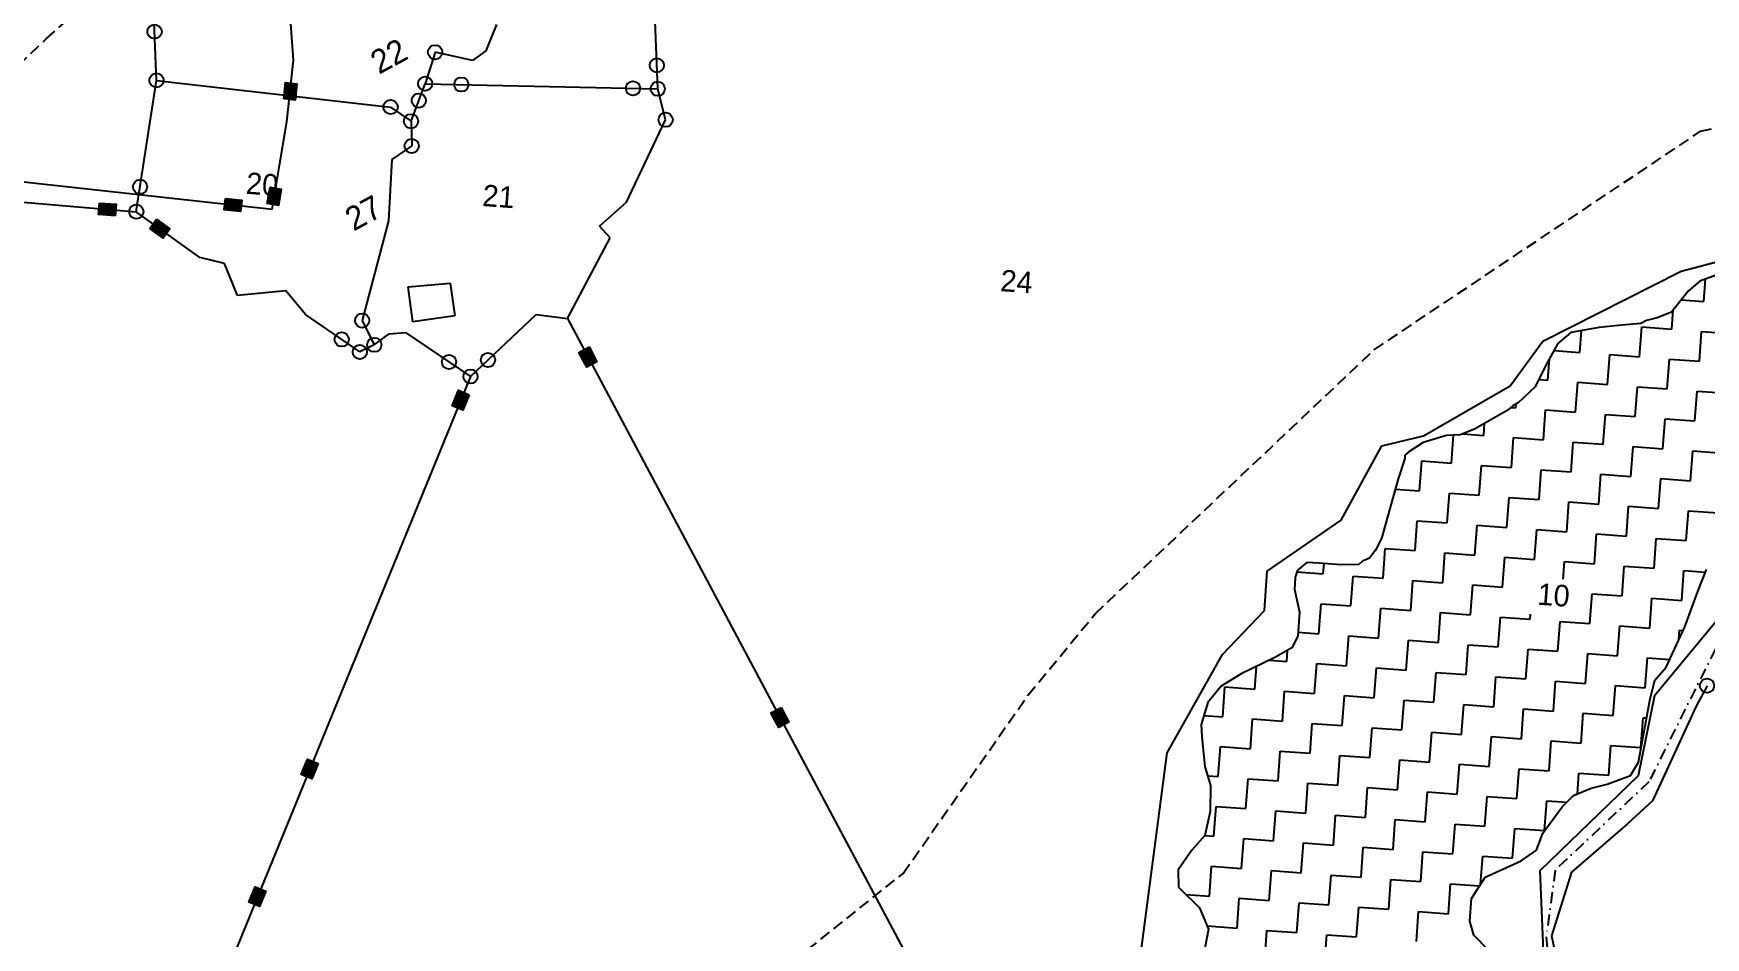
# Model space of a CAD drawing. Header units: metres. Extents: x 318079 to 324759, y 1863980 to 1868406.
# Drawn here: x 321832 to 322584, y 1866784 to 1867190 of the extents above; entities that cross this region are included whole.
import ezdxf

# ---------------------------------------------------------------- set-up
doc = ezdxf.new("R2010")
doc.units = ezdxf.units.M
doc.linetypes.add('DASHDOT', pattern=[1, 0.5, -0.25, 0, -0.25])
doc.linetypes.add('DASHED', pattern=[0.75, 0.5, -0.25])
for name, color, linetype in [('LINE_FOOTPATH', 1, 'DASHED'), ('OTHERS', 1, 'Continuous'), ('POLY_HATCH', 12, 'Continuous'), ('POLY_PARCEL', 6, 'Continuous'), ('POLY_WATER', 4, 'Continuous'), ('TEXT_MAPOUT', 7, 'Continuous'), ('TEXT_PARCEL', 7, 'Continuous'), ('V_BOUND_STREAM_LINE', 7, 'DASHDOT')]:
    doc.layers.add(name, color=color, linetype=linetype)
doc.styles.add('TEXT_MAP', font='')
doc.styles.get('TEXT_MAP').set_extended_font_data('Kruti Dev 050')

msp = doc.modelspace()

# ---------------------------------------------------------------- hatches: boundary and pattern name
for points in [[(321950.41, 1867167.46), (321945.33, 1867168.01), (321944.54, 1867160.66), (321949.62, 1867160.11)], [(321943.43, 1867120.05), (321938.39, 1867120.91), (321937.15, 1867113.62), (321942.19, 1867112.76)], [(321861.73, 1867113.84), (321861.33, 1867108.67), (321868.81, 1867108.1), (321869.2, 1867113.27)], [(321925.11, 1867110.03), (321925.67, 1867115.11), (321918.32, 1867115.93), (321917.76, 1867110.85)], [(321890.36, 1867098.06), (321893.39, 1867102.27), (321887.3, 1867106.65), (321884.27, 1867102.44)], [(322080.76, 1867040.12), (322085.34, 1867042.56), (322081.81, 1867049.18), (322077.23, 1867046.74)], [(322020.29, 1867022.79), (322025.08, 1867020.8), (322027.94, 1867027.73), (322023.15, 1867029.71)], [(322167.11, 1866878.12), (322171.68, 1866880.56), (322168.16, 1866887.18), (322163.58, 1866884.74)], [(321952.41, 1866857.03), (321957.2, 1866855.04), (321960.07, 1866861.97), (321955.28, 1866863.96)], [(321928.9, 1866799.64), (321933.69, 1866797.66), (321936.56, 1866804.59), (321931.76, 1866806.57)]]:
    msp.add_hatch(color=256).paths.add_polyline_path(points)

# ---------------------------------------------------------------- linework, layer by layer
for points in [[(321944.54, 1867160.66), (321945.33, 1867168.01), (321950.41, 1867167.46), (321949.62, 1867160.11)], [(321937.15, 1867113.62), (321938.39, 1867120.91), (321943.43, 1867120.05), (321942.19, 1867112.76)], [(321868.81, 1867108.1), (321861.33, 1867108.67), (321861.73, 1867113.84), (321869.2, 1867113.27)], [(321918.32, 1867115.93), (321925.67, 1867115.11), (321925.11, 1867110.03), (321917.76, 1867110.85)], [(321887.3, 1867106.65), (321893.39, 1867102.27), (321890.36, 1867098.06), (321884.27, 1867102.44)], [(322081.81, 1867049.18), (322085.34, 1867042.56), (322080.76, 1867040.12), (322077.23, 1867046.74)], [(322027.94, 1867027.73), (322025.08, 1867020.8), (322020.29, 1867022.79), (322023.15, 1867029.71)], [(322168.16, 1866887.18), (322171.68, 1866880.56), (322167.11, 1866878.12), (322163.58, 1866884.74)], [(321960.07, 1866861.97), (321957.2, 1866855.04), (321952.41, 1866857.03), (321955.28, 1866863.96)], [(321936.56, 1866804.59), (321933.69, 1866797.66), (321928.9, 1866799.64), (321931.76, 1866806.57)]]:
    msp.add_lwpolyline(points, close=True)
for centre in [(321886.45, 1867190.85), (322012.61, 1867181.63), (322112.31, 1867175.72), (321887.33, 1867168.96), (322008.15, 1867167.47), (322024.39, 1867167.11), (322101.59, 1867165.41), (322112.71, 1867165.16), (321992.58, 1867156.97), (322005.3, 1867159.91), (322001.79, 1867150.61), (322116.24, 1867151.26), (322002.11, 1867139.51), (321879.95, 1867121.12), (321878.23, 1867109.97), (321979.81, 1867061.05), (321970.62, 1867052.56), (321985.27, 1867050.13), (321978.77, 1867046.92), (322018.86, 1867042.42), (322036.39, 1867043.35), (322028.52, 1867035.9), (322584.54, 1866896.96)]:
    msp.add_circle(centre, 3.21)
at = {"layer": 'LINE_FOOTPATH', "ltscale": 10}
for p, q in [((321837.88, 1867187.72), (321918.23, 1867260.04)), ((321759.94, 1867114.19), (321837.88, 1867187.72)), ((322581.65, 1867146.08), (322669.4, 1867165.18)), ((322434.94, 1867047.98), (322581.65, 1867146.08)), ((322309.49, 1866929.37), (322434.94, 1867047.98)), ((322279.27, 1866892.77), (322309.49, 1866929.37)), ((322223.08, 1866812.62), (322279.27, 1866892.77)), ((321793.55, 1866469.24), (322223.08, 1866812.62))]:
    msp.add_line(p, q, dxfattribs=at)
at = {"layer": 'OTHERS'}
for p, q in [((322000.57, 1867076.17), (322019.39, 1867077.9)), ((322002.53, 1867060.47), (322000.57, 1867076.17)), ((322019.39, 1867077.9), (322021.43, 1867063.23)), ((322021.43, 1867063.23), (322002.53, 1867060.47))]:
    msp.add_line(p, q, dxfattribs=at)
at = {"layer": 'POLY_HATCH'}
for p, q in [((322598.86, 1867085.23), (322581.21, 1867078.74)), ((322581.21, 1867078.74), (322576.2, 1867074.43)), ((322576.2, 1867074.43), (322568.47, 1867064.87)), ((322557.26, 1867061.02), (322554.82, 1867059.64)), ((322562.03, 1867062.23), (322557.26, 1867061.02)), ((322568.47, 1867064.87), (322562.03, 1867062.23)), ((322523.3, 1867055.73), (322517.46, 1867050.71)), ((322535.95, 1867057.91), (322523.3, 1867055.73)), ((322544.61, 1867058.83), (322535.95, 1867057.91)), ((322554.82, 1867059.64), (322544.61, 1867058.83)), ((322517.46, 1867050.71), (322512.06, 1867040.97)), ((322512.06, 1867040.97), (322507.18, 1867031.32)), ((322507.18, 1867031.32), (322499.62, 1867024.08)), ((322497.18, 1867022.7), (322494.68, 1867020.55)), ((322499.62, 1867024.08), (322497.18, 1867022.7)), ((322494.68, 1867020.55), (322480.02, 1867012.28)), ((322467.31, 1867009.32), (322456.93, 1867006.19)), ((322473.58, 1867009.64), (322467.31, 1867009.32)), ((322480.02, 1867012.28), (322473.58, 1867009.64)), ((322448.7, 1867000.56), (322448.59, 1866999.01)), ((322450.37, 1867002), (322448.7, 1867000.56)), ((322456.93, 1867006.19), (322450.37, 1867002)), ((322448.59, 1866999.01), (322445.58, 1866989.88)), ((322445.58, 1866989.88), (322438.14, 1866963.16)), ((322438.14, 1866963.16), (322435.41, 1866957.9)), ((322435.41, 1866957.9), (322432.79, 1866954.2)), ((322400.39, 1866948.8), (322399.38, 1866945.75)), ((322404.56, 1866952.38), (322400.39, 1866948.8)), ((322409.99, 1866951.98), (322404.56, 1866952.38)), ((322420.08, 1866951.24), (322409.99, 1866951.98)), ((322427.91, 1866951.44), (322420.08, 1866951.24)), ((322429.57, 1866952.88), (322427.91, 1866951.44)), ((322432.79, 1866954.2), (322429.57, 1866952.88)), ((322580.39, 1866939.31), (322584.24, 1866949.16)), ((322399.15, 1866942.65), (322398.98, 1866940.33)), ((322398.98, 1866940.33), (322401.34, 1866930.02)), ((322399.38, 1866945.75), (322399.15, 1866942.65)), ((322574.53, 1866923.38), (322580.39, 1866939.31)), ((322401.34, 1866930.02), (322400.54, 1866919.17)), ((322400.54, 1866919.17), (322397.81, 1866913.92)), ((322566.17, 1866905.29), (322574.53, 1866923.38)), ((322397.81, 1866913.92), (322390.48, 1866909.78)), ((322375.1, 1866902.34), (322366.1, 1866896.77)), ((322390.48, 1866909.78), (322375.1, 1866902.34)), ((322561.05, 1866899.43), (322566.17, 1866905.29)), ((322366.1, 1866896.77), (322360.1, 1866889.42)), ((322558.81, 1866890.25), (322561.05, 1866899.43)), ((322360.1, 1866889.42), (322357.02, 1866879.52)), ((322553.65, 1866862.57), (322558.81, 1866890.25)), ((322357.02, 1866879.52), (322357.4, 1866874.04)), ((322357.4, 1866874.04), (322358.76, 1866860.69)), ((322358.76, 1866860.69), (322361.2, 1866852.09)), ((322550.09, 1866856.6), (322553.65, 1866862.57)), ((322361.2, 1866852.09), (322361.12, 1866840.41)), ((322524.44, 1866847.58), (322532.49, 1866850.89)), ((322532.49, 1866850.89), (322539.65, 1866852.7)), ((322539.65, 1866852.7), (322550.09, 1866856.6)), ((322510.7, 1866830.67), (322519.38, 1866842.5)), ((322519.38, 1866842.5), (322524.44, 1866847.58)), ((322361.12, 1866840.41), (322358.77, 1866829.67)), ((322358.77, 1866829.67), (322352.82, 1866823.09)), ((322507.8, 1866823.09), (322510.7, 1866830.67)), ((322352.82, 1866823.09), (322346.7, 1866814.19)), ((322500.9, 1866818.31), (322507.8, 1866823.09)), ((322346.7, 1866814.19), (322346.9, 1866806.39)), ((322484.75, 1866810.93), (322500.9, 1866818.31)), ((322346.9, 1866806.39), (322356.37, 1866797.12)), ((322478.57, 1866801.25), (322484.75, 1866810.93)), ((322356.37, 1866797.12), (322360.34, 1866787.47)), ((322477.83, 1866791.18), (322478.57, 1866801.25)), ((322479.7, 1866784.8), (322477.83, 1866791.18)), ((322360.34, 1866787.47), (322357.82, 1866774.41)), ((322486.23, 1866778.09), (322479.7, 1866784.8))]:
    msp.add_line(p, q, dxfattribs=at)
at = {"layer": 'POLY_HATCH', "linetype": 'Continuous', "ltscale": 10}
for p, q in [((322583.06, 1867069.62), (322583.81, 1867079.69)), ((322572.92, 1867070.37), (322583.06, 1867069.62)), ((322568.64, 1867057.18), (322569.28, 1867065.87)), ((322527.36, 1867046.72), (322528.08, 1867056.56)), ((322554.22, 1867044.74), (322555.21, 1867058.17)), ((322555.21, 1867058.17), (322568.64, 1867057.18)), ((322581.08, 1867042.76), (322582.07, 1867056.19)), ((322582.07, 1867056.19), (322595.51, 1867055.2)), ((322515.73, 1867047.58), (322527.36, 1867046.72)), ((322539.8, 1867032.3), (322540.79, 1867045.73)), ((322540.79, 1867045.73), (322554.22, 1867044.74)), ((322512.93, 1867034.28), (322513.64, 1867043.81)), ((322566.66, 1867030.32), (322567.65, 1867043.75)), ((322567.65, 1867043.75), (322581.08, 1867042.76)), ((322508.83, 1867034.58), (322512.93, 1867034.28)), ((322525.37, 1867019.86), (322526.36, 1867033.29)), ((322526.36, 1867033.29), (322539.8, 1867032.3)), ((322552.24, 1867017.88), (322553.23, 1867031.31)), ((322553.23, 1867031.31), (322566.66, 1867030.32)), ((322498.51, 1867021.84), (322498.63, 1867023.52)), ((322579.1, 1867015.9), (322580.09, 1867029.33)), ((322580.09, 1867029.33), (322593.53, 1867028.34)), ((322496.36, 1867022), (322498.51, 1867021.84)), ((322510.95, 1867007.42), (322511.94, 1867020.85)), ((322511.94, 1867020.85), (322525.37, 1867019.86)), ((322537.82, 1867005.44), (322538.81, 1867018.87)), ((322538.81, 1867018.87), (322552.24, 1867017.88)), ((322564.68, 1867003.45), (322565.67, 1867016.89)), ((322565.67, 1867016.89), (322579.1, 1867015.9)), ((322469.67, 1866996.96), (322470.59, 1867009.49)), ((322474.68, 1867010.09), (322484.09, 1867009.4)), ((322484.09, 1867009.4), (322484.49, 1867014.8)), ((322496.53, 1866994.98), (322497.52, 1867008.41)), ((322497.52, 1867008.41), (322510.95, 1867007.42)), ((322523.39, 1866992.99), (322524.38, 1867006.43)), ((322524.38, 1867006.43), (322537.82, 1867005.44)), ((322550.26, 1866991.01), (322551.25, 1867004.45)), ((322551.25, 1867004.45), (322564.68, 1867003.45)), ((322577.12, 1866989.03), (322578.11, 1867002.46)), ((322578.11, 1867002.46), (322591.54, 1867001.47)), ((322455.24, 1866984.51), (322456.23, 1866997.95)), ((322456.23, 1866997.95), (322469.67, 1866996.96)), ((322482.11, 1866982.53), (322483.1, 1866995.97)), ((322483.1, 1866995.97), (322496.53, 1866994.98)), ((322508.97, 1866980.55), (322509.96, 1866993.98)), ((322509.96, 1866993.98), (322523.39, 1866992.99)), ((322444.31, 1866985.32), (322455.24, 1866984.51)), ((322535.84, 1866978.57), (322536.83, 1866992)), ((322536.83, 1866992), (322550.26, 1866991.01)), ((322562.7, 1866976.59), (322563.69, 1866990.02)), ((322563.69, 1866990.02), (322577.12, 1866989.03)), ((322467.68, 1866970.09), (322468.67, 1866983.52)), ((322468.67, 1866983.52), (322482.11, 1866982.53)), ((322494.55, 1866968.11), (322495.54, 1866981.54)), ((322495.54, 1866981.54), (322508.97, 1866980.55)), ((322521.41, 1866966.13), (322522.4, 1866979.56)), ((322522.4, 1866979.56), (322535.84, 1866978.57)), ((322548.28, 1866964.15), (322549.27, 1866977.58)), ((322549.27, 1866977.58), (322562.7, 1866976.59)), ((322440.62, 1866972.09), (322440.82, 1866972.07)), ((322440.82, 1866972.07), (322440.89, 1866973.05)), ((322453.26, 1866957.65), (322454.25, 1866971.08)), ((322454.25, 1866971.08), (322467.68, 1866970.09)), ((322575.14, 1866962.17), (322576.13, 1866975.6)), ((322576.13, 1866975.6), (322589.56, 1866974.61)), ((322480.13, 1866955.67), (322481.12, 1866969.1)), ((322481.12, 1866969.1), (322494.55, 1866968.11)), ((322506.99, 1866953.69), (322507.98, 1866967.12)), ((322507.98, 1866967.12), (322521.41, 1866966.13)), ((322533.85, 1866951.71), (322534.84, 1866965.14)), ((322534.84, 1866965.14), (322548.28, 1866964.15)), ((322560.72, 1866949.73), (322561.71, 1866963.16)), ((322561.71, 1866963.16), (322575.14, 1866962.17)), ((322438.84, 1866945.21), (322439.83, 1866958.64)), ((322439.83, 1866958.64), (322453.26, 1866957.65)), ((322465.7, 1866943.23), (322466.69, 1866956.66)), ((322466.69, 1866956.66), (322480.13, 1866955.67)), ((322400.14, 1866948.06), (322411.98, 1866947.19)), ((322411.98, 1866947.19), (322412.32, 1866951.81)), ((322492.57, 1866941.25), (322493.56, 1866954.68)), ((322493.56, 1866954.68), (322506.99, 1866953.69)), ((322519.84, 1866944.79), (322520.42, 1866952.7)), ((322520.42, 1866952.7), (322533.85, 1866951.71)), ((322546.3, 1866937.28), (322547.29, 1866950.72)), ((322547.29, 1866950.72), (322560.72, 1866949.73)), ((322573.16, 1866935.3), (322574.15, 1866948.74)), ((322574.15, 1866948.74), (322583.79, 1866948.02)), ((322424.42, 1866932.77), (322425.41, 1866946.2)), ((322425.41, 1866946.2), (322438.84, 1866945.21)), ((322451.28, 1866930.79), (322452.27, 1866944.22)), ((322452.27, 1866944.22), (322465.7, 1866943.23)), ((322478.14, 1866928.81), (322479.14, 1866942.24)), ((322479.14, 1866942.24), (322492.57, 1866941.25)), ((322409.99, 1866920.33), (322410.98, 1866933.76)), ((322410.98, 1866933.76), (322424.42, 1866932.77)), ((322531.87, 1866924.84), (322532.86, 1866938.28)), ((322532.86, 1866938.28), (322546.3, 1866937.28)), ((322558.74, 1866922.86), (322559.73, 1866936.29)), ((322559.73, 1866936.29), (322573.16, 1866935.3)), ((322436.86, 1866918.34), (322437.85, 1866931.78)), ((322437.85, 1866931.78), (322451.28, 1866930.79)), ((322463.72, 1866916.36), (322464.71, 1866929.8)), ((322464.71, 1866929.8), (322478.14, 1866928.81)), ((322490.59, 1866914.38), (322491.58, 1866927.81)), ((322491.58, 1866927.81), (322505.01, 1866926.82)), ((322505.01, 1866926.82), (322505.18, 1866929.16)), ((322517.45, 1866912.4), (322518.44, 1866925.83)), ((322518.44, 1866925.83), (322531.87, 1866924.84)), ((322400.68, 1866921.01), (322409.99, 1866920.33)), ((322422.44, 1866905.9), (322423.43, 1866919.34)), ((322423.43, 1866919.34), (322436.86, 1866918.34)), ((322544.31, 1866910.42), (322545.31, 1866923.85)), ((322545.31, 1866923.85), (322558.74, 1866922.86)), ((322571.85, 1866917.59), (322572.17, 1866921.87)), ((322572.17, 1866921.87), (322573.78, 1866921.75)), ((322395.57, 1866907.88), (322395.94, 1866912.86)), ((322449.3, 1866903.92), (322450.29, 1866917.35)), ((322450.29, 1866917.35), (322463.72, 1866916.36)), ((322476.16, 1866901.94), (322477.15, 1866915.37)), ((322477.15, 1866915.37), (322490.59, 1866914.38)), ((322503.03, 1866899.96), (322504.02, 1866913.39)), ((322504.02, 1866913.39), (322517.45, 1866912.4)), ((322529.89, 1866897.98), (322530.88, 1866911.41)), ((322530.88, 1866911.41), (322544.31, 1866910.42)), ((322381.15, 1866895.44), (322381.9, 1866905.63)), ((322387.75, 1866908.46), (322395.57, 1866907.88)), ((322408.01, 1866893.46), (322409, 1866906.89)), ((322409, 1866906.89), (322422.44, 1866905.9)), ((322434.88, 1866891.48), (322435.87, 1866904.91)), ((322435.87, 1866904.91), (322449.3, 1866903.92)), ((322461.74, 1866889.5), (322462.73, 1866902.93)), ((322462.73, 1866902.93), (322476.16, 1866901.94)), ((322556.76, 1866896), (322557.75, 1866909.43)), ((322557.75, 1866909.43), (322567.74, 1866908.69)), ((322366.73, 1866883), (322367.72, 1866896.43)), ((322367.72, 1866896.43), (322381.15, 1866895.44)), ((322488.61, 1866887.52), (322489.6, 1866900.95)), ((322489.6, 1866900.95), (322503.03, 1866899.96)), ((322515.47, 1866885.54), (322516.46, 1866898.97)), ((322516.46, 1866898.97), (322529.89, 1866897.98)), ((322542.33, 1866883.56), (322543.32, 1866896.99)), ((322543.32, 1866896.99), (322556.76, 1866896)), ((322393.59, 1866881.02), (322394.58, 1866894.45)), ((322394.58, 1866894.45), (322408.01, 1866893.46)), ((322420.45, 1866879.04), (322421.45, 1866892.47)), ((322421.45, 1866892.47), (322434.88, 1866891.48)), ((322447.32, 1866877.06), (322448.31, 1866890.49)), ((322448.31, 1866890.49), (322461.74, 1866889.5)), ((322474.18, 1866875.08), (322475.17, 1866888.51)), ((322475.17, 1866888.51), (322488.61, 1866887.52)), ((322358.3, 1866883.62), (322366.73, 1866883)), ((322379.17, 1866868.58), (322380.16, 1866882.01)), ((322380.16, 1866882.01), (322393.59, 1866881.02)), ((322406.03, 1866866.6), (322407.02, 1866880.03)), ((322407.02, 1866880.03), (322420.45, 1866879.04)), ((322501.05, 1866873.1), (322502.04, 1866886.53)), ((322502.04, 1866886.53), (322515.47, 1866885.54)), ((322527.91, 1866871.12), (322528.9, 1866884.55)), ((322528.9, 1866884.55), (322542.33, 1866883.56)), ((322554.78, 1866869.13), (322555.77, 1866882.57)), ((322555.77, 1866882.57), (322557.36, 1866882.45)), ((322432.9, 1866864.62), (322433.89, 1866878.05)), ((322433.89, 1866878.05), (322447.32, 1866877.06)), ((322459.76, 1866862.64), (322460.75, 1866876.07)), ((322460.75, 1866876.07), (322474.18, 1866875.08)), ((322486.62, 1866860.65), (322487.62, 1866874.09)), ((322487.62, 1866874.09), (322501.05, 1866873.1)), ((322364.75, 1866856.14), (322365.74, 1866869.57)), ((322365.74, 1866869.57), (322379.17, 1866868.58)), ((322391.61, 1866854.16), (322392.6, 1866867.59)), ((322392.6, 1866867.59), (322406.03, 1866866.6)), ((322418.47, 1866852.18), (322419.46, 1866865.61)), ((322419.46, 1866865.61), (322432.9, 1866864.62)), ((322513.49, 1866858.67), (322514.48, 1866872.11)), ((322514.48, 1866872.11), (322527.91, 1866871.12)), ((322540.35, 1866856.69), (322541.34, 1866870.12)), ((322541.34, 1866870.12), (322554.78, 1866869.13)), ((322445.34, 1866850.19), (322446.33, 1866863.63)), ((322446.33, 1866863.63), (322459.76, 1866862.64)), ((322472.2, 1866848.21), (322473.19, 1866861.65)), ((322473.19, 1866861.65), (322486.62, 1866860.65)), ((322499.07, 1866846.23), (322500.06, 1866859.66)), ((322500.06, 1866859.66), (322513.49, 1866858.67)), ((322526.23, 1866848.32), (322526.92, 1866857.68)), ((322526.92, 1866857.68), (322540.35, 1866856.69)), ((322359.95, 1866856.49), (322364.75, 1866856.14)), ((322377.19, 1866841.71), (322378.18, 1866855.15)), ((322378.18, 1866855.15), (322391.61, 1866854.16)), ((322404.05, 1866839.73), (322405.04, 1866853.17)), ((322405.04, 1866853.17), (322418.47, 1866852.18)), ((322430.92, 1866837.75), (322431.91, 1866851.18)), ((322431.91, 1866851.18), (322445.34, 1866850.19)), ((322362.76, 1866829.27), (322363.76, 1866842.7)), ((322363.76, 1866842.7), (322377.19, 1866841.71)), ((322457.78, 1866835.77), (322458.77, 1866849.2)), ((322458.77, 1866849.2), (322472.2, 1866848.21)), ((322484.64, 1866833.79), (322485.63, 1866847.22)), ((322485.63, 1866847.22), (322499.07, 1866846.23)), ((322511.51, 1866831.81), (322512.5, 1866845.24)), ((322512.5, 1866845.24), (322521.45, 1866844.58)), ((322389.63, 1866827.29), (322390.62, 1866840.72)), ((322390.62, 1866840.72), (322404.05, 1866839.73)), ((322416.49, 1866825.31), (322417.48, 1866838.74)), ((322417.48, 1866838.74), (322430.92, 1866837.75)), ((322443.36, 1866823.33), (322444.35, 1866836.76)), ((322444.35, 1866836.76), (322457.78, 1866835.77)), ((322470.22, 1866821.35), (322471.21, 1866834.78)), ((322471.21, 1866834.78), (322484.64, 1866833.79)), ((322358.68, 1866829.57), (322362.76, 1866829.27)), ((322375.21, 1866814.85), (322376.2, 1866828.28)), ((322376.2, 1866828.28), (322389.63, 1866827.29)), ((322497.09, 1866819.37), (322498.08, 1866832.8)), ((322498.08, 1866832.8), (322511.51, 1866831.81)), ((322402.07, 1866812.87), (322403.06, 1866826.3)), ((322403.06, 1866826.3), (322416.49, 1866825.31)), ((322428.93, 1866810.89), (322429.93, 1866824.32)), ((322429.93, 1866824.32), (322443.36, 1866823.33)), ((322455.8, 1866808.91), (322456.79, 1866822.34)), ((322456.79, 1866822.34), (322470.22, 1866821.35)), ((322482.72, 1866807.76), (322483.65, 1866820.36)), ((322483.65, 1866820.36), (322497.09, 1866819.37)), ((322360.78, 1866802.41), (322361.77, 1866815.84)), ((322361.77, 1866815.84), (322375.21, 1866814.85)), ((322387.65, 1866800.43), (322388.64, 1866813.86)), ((322388.64, 1866813.86), (322402.07, 1866812.87)), ((322414.51, 1866798.45), (322415.5, 1866811.88)), ((322415.5, 1866811.88), (322428.93, 1866810.89)), ((322441.38, 1866796.47), (322442.37, 1866809.9)), ((322442.37, 1866809.9), (322455.8, 1866808.91)), ((322468.24, 1866794.48), (322469.23, 1866807.92)), ((322469.23, 1866807.92), (322482.21, 1866806.96)), ((322350.16, 1866803.19), (322360.78, 1866802.41)), ((322373.23, 1866787.99), (322374.22, 1866801.42)), ((322374.22, 1866801.42), (322387.65, 1866800.43)), ((322400.09, 1866786.01), (322401.08, 1866799.44)), ((322401.08, 1866799.44), (322414.51, 1866798.45)), ((322426.95, 1866784.02), (322427.94, 1866797.46)), ((322427.94, 1866797.46), (322441.38, 1866796.47)), ((322453.82, 1866782.04), (322454.81, 1866795.48)), ((322454.81, 1866795.48), (322468.24, 1866794.48)), ((322359.78, 1866788.83), (322359.79, 1866788.98)), ((322359.79, 1866788.98), (322373.23, 1866787.99)), ((322385.67, 1866773.56), (322386.66, 1866787)), ((322386.66, 1866787), (322400.09, 1866786.01)), ((322412.53, 1866771.58), (322413.52, 1866785.01)), ((322413.52, 1866785.01), (322426.95, 1866784.02))]:
    msp.add_line(p, q, dxfattribs=at)
at = {"layer": 'POLY_PARCEL'}
for p, q in [((322112.71, 1867165.16), (322110.59, 1867221.28)), ((321948.98, 1867178.02), (321946.43, 1867212.32)), ((321887.33, 1867168.96), (321885.82, 1867206.47)), ((322040.28, 1867194.08), (322035.42, 1867182.22)), ((322012.61, 1867181.63), (322008.15, 1867167.47)), ((322029.41, 1867177.84), (322012.61, 1867181.63)), ((322035.42, 1867182.22), (322029.41, 1867177.84)), ((321945.99, 1867150.36), (321948.98, 1867178.02)), ((321878.23, 1867109.97), (321887.33, 1867168.96)), ((321887.33, 1867168.96), (321992.58, 1867156.97)), ((322001.79, 1867150.61), (322008.15, 1867167.47)), ((322008.15, 1867167.47), (322112.71, 1867165.16)), ((322116.24, 1867151.26), (322112.71, 1867165.16)), ((321992.58, 1867156.97), (322001.79, 1867150.61)), ((322001.79, 1867150.61), (322002.11, 1867139.51)), ((322098.71, 1867114.21), (322116.24, 1867151.26)), ((321939.31, 1867111.03), (321945.99, 1867150.36)), ((321670.66, 1867140.76), (321939.31, 1867111.03)), ((322002.11, 1867139.51), (321993.11, 1867133.36)), ((321993.11, 1867133.36), (321991.66, 1867105.91)), ((321730.63, 1867122.55), (321878.23, 1867109.97)), ((322086.53, 1867103.46), (322098.71, 1867114.21)), ((321906.77, 1867089.44), (321878.23, 1867109.97)), ((321991.66, 1867105.91), (321979.81, 1867061.05)), ((322072.09, 1867061.91), (322091.27, 1867098.28)), ((322091.27, 1867098.28), (322086.53, 1867103.46)), ((322572.91, 1867083.25), (322611.05, 1867093.3)), ((321917.95, 1867086.63), (321906.77, 1867089.44)), ((321923.72, 1867072.28), (321917.95, 1867086.63)), ((322510.75, 1867051.75), (322572.91, 1867083.25)), ((321945.51, 1867074.37), (321923.72, 1867072.28)), ((321954.4, 1867063.77), (321945.51, 1867074.37)), ((321978.77, 1867046.92), (321954.4, 1867063.77)), ((321979.81, 1867061.05), (321985.27, 1867050.13)), ((322028.52, 1867035.9), (322058, 1867063.8)), ((322058, 1867063.8), (322072.09, 1867061.91)), ((322072.09, 1867061.91), (322312.21, 1866611.4)), ((321985.27, 1867050.13), (321991.89, 1867055.04)), ((321991.89, 1867055.04), (321999.34, 1867055.63)), ((321999.34, 1867055.63), (322028.52, 1867035.9)), ((321985.27, 1867050.13), (321978.77, 1867046.92)), ((322495.97, 1867031.69), (322510.75, 1867051.75)), ((322028.52, 1867035.9), (321897.85, 1866716.98)), ((322457.05, 1867009.29), (322495.97, 1867031.69)), ((322438.23, 1867004.67), (322457.05, 1867009.29)), ((322420.06, 1866971.34), (322438.23, 1867004.67)), ((322386.79, 1866948.49), (322420.06, 1866971.34)), ((322385.48, 1866930.75), (322386.79, 1866948.49)), ((322366.58, 1866911), (322385.48, 1866930.75)), ((322341.71, 1866866.79), (322366.58, 1866911)), ((322330.15, 1866777.64), (322341.71, 1866866.79))]:
    msp.add_line(p, q, dxfattribs=at)
at = {"layer": 'POLY_WATER'}
for p, q in [((322561.02, 1866892.66), (322615.61, 1866958.57)), ((322584.54, 1866896.96), (322579.61, 1866887.8)), ((322553.64, 1866856.61), (322561.02, 1866892.66)), ((322579.61, 1866887.8), (322560.06, 1866845.26)), ((322509.46, 1866813.84), (322553.64, 1866856.61)), ((322560.06, 1866845.26), (322548.77, 1866834.86)), ((322548.77, 1866834.86), (322523.57, 1866813.17)), ((322515.55, 1866669.9), (322509.46, 1866813.84)), ((322523.57, 1866813.17), (322514.56, 1866784.48)), ((322514.56, 1866784.48), (322531.59, 1866705.32))]:
    msp.add_line(p, q, dxfattribs=at)
at = {"layer": 'V_BOUND_STREAM_LINE', "ltscale": 10}
for p, q in [((322597.38, 1866931.58), (322558.35, 1866853.75)), ((322558.35, 1866853.75), (322516.28, 1866814.12)), ((322516.28, 1866814.12), (322512.23, 1866784.11)), ((322512.23, 1866784.11), (322525.51, 1866646.55))]:
    msp.add_line(p, q, dxfattribs=at)

# ---------------------------------------------------------------- texts
at = {"layer": 'TEXT_MAPOUT', "ltscale": 10, "style": 'TEXT_MAP'}
for s, p in [('22', (321987.37, 1867171.47)), ('27', (321975.97, 1867101.01))]:
    msp.add_text(s, height=10.621, rotation=28.33037, dxfattribs=at).set_placement(p)
at = {"layer": 'TEXT_PARCEL', "ltscale": 10, "style": 'TEXT_MAP'}
for s, p in [('20', (321927.3, 1867118.03)), ('21', (322033.62, 1867112.54)), ('24', (322266.54, 1867074.28)), ('10', (322508.01, 1866933.39))]:
    msp.add_text(s, height=9.697, rotation=355.78265, dxfattribs=at).set_placement(p)

doc.saveas('drawing.dxf')
